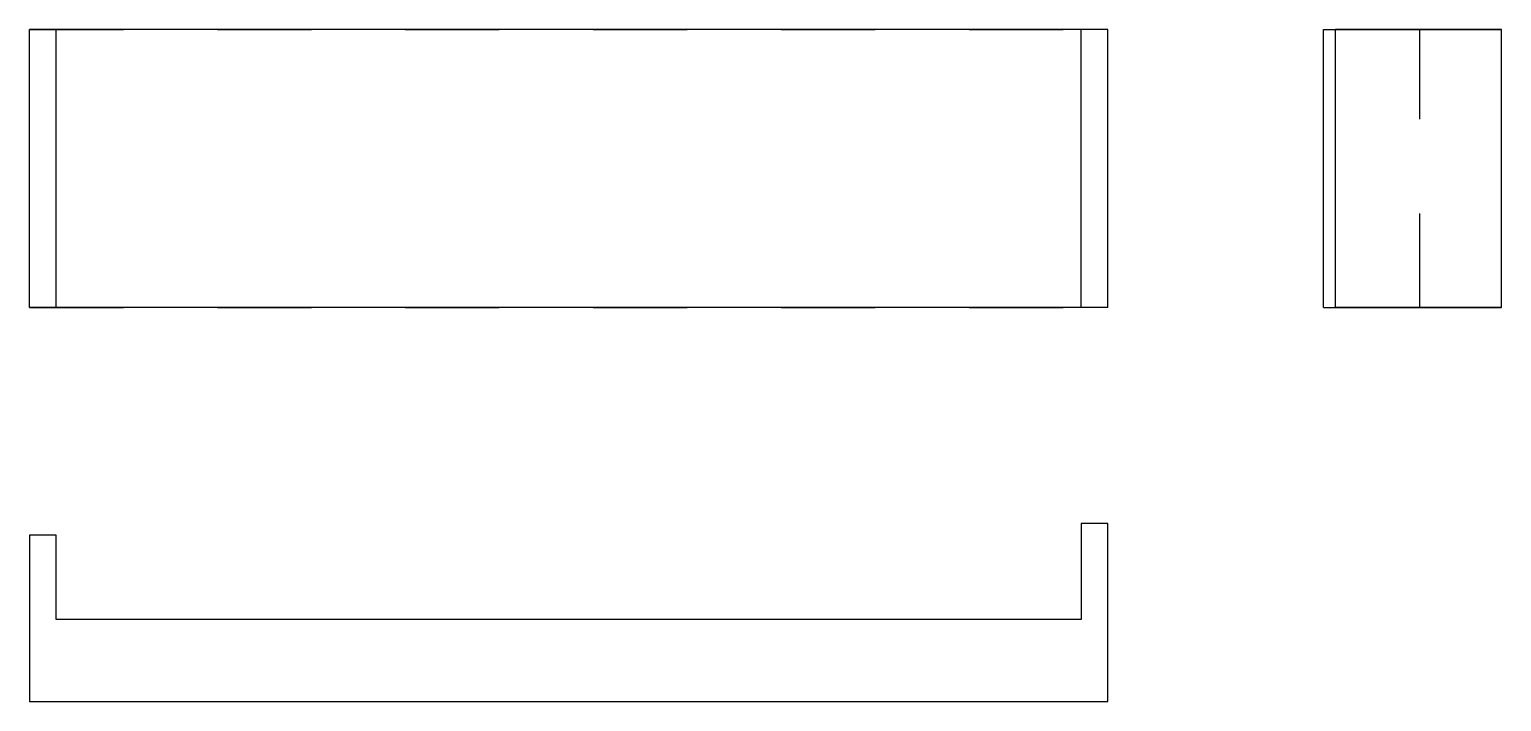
# Model space of a CAD drawing. Extents: x 0 to 1.57, y 0 to 0.71.
import ezdxf

# ---------------------------------------------------------------- set-up
doc = ezdxf.new("R2010")
doc.units = 0
doc.linetypes.add('HIDDEN', pattern=[0.057387, 0.038277, -0.01911])
for name, color, linetype in [('FRONT', 7, 'CONTINUOUS'), ('FRONT_HID', 7, 'HIDDEN'), ('LEFT', 7, 'CONTINUOUS'), ('LEFT_HID', 7, 'HIDDEN'), ('TOP', 7, 'CONTINUOUS')]:
    doc.layers.add(name, color=color, linetype=linetype)

msp = doc.modelspace()

# ---------------------------------------------------------------- linework, layer by layer
at = {"layer": 'FRONT'}
for p, q in [((0.028409, 0.714394), (0, 0.714394)), ((0, 0.418939), (0, 0.714394)), ((1.119318, 0.714394), (0.028409, 0.714394)), ((0.028409, 0.418939), (0.028409, 0.714394)), ((1.147727, 0.714394), (1.119318, 0.714394)), ((1.119318, 0.418939), (1.119318, 0.714394)), ((1.147727, 0.418939), (1.147727, 0.714394)), ((0.028409, 0.418939), (0, 0.418939)), ((1.119318, 0.418939), (0.028409, 0.418939)), ((1.147727, 0.418939), (1.119318, 0.418939))]:
    msp.add_line(p, q, dxfattribs=at)
at = {"layer": 'FRONT_HID', "linetype": 'HIDDEN'}
for p, q in [((0, 0.714394), (1.147727, 0.714394)), ((0, 0.418939), (1.147727, 0.418939))]:
    msp.add_line(p, q, dxfattribs=at)
at = {"layer": 'LEFT'}
for p, q in [((1.377273, 0.418939), (1.377273, 0.714394)), ((1.377273, 0.714394), (1.389784, 0.714394)), ((1.389784, 0.418939), (1.389784, 0.714394)), ((1.389784, 0.714394), (1.566667, 0.714394)), ((1.566667, 0.418939), (1.566667, 0.714394)), ((1.377273, 0.418939), (1.389784, 0.418939)), ((1.389784, 0.418939), (1.566667, 0.418939))]:
    msp.add_line(p, q, dxfattribs=at)
at = {"layer": 'LEFT_HID', "linetype": 'HIDDEN'}
for p, q in [((1.566667, 0.714394), (1.377273, 0.714394)), ((1.389784, 0.714394), (1.479545, 0.714394)), ((1.479545, 0.714394), (1.389784, 0.714394)), ((1.479545, 0.418939), (1.479545, 0.714394)), ((1.479545, 0.418939), (1.479545, 0.714394)), ((1.566667, 0.418939), (1.377273, 0.418939)), ((1.389784, 0.418939), (1.479545, 0.418939)), ((1.479545, 0.418939), (1.389784, 0.418939))]:
    msp.add_line(p, q, dxfattribs=at)
at = {"layer": 'TOP'}
for p, q in [((1.147727, 0.189394), (1.119318, 0.189394)), ((1.119318, 0.189394), (1.119318, 0.087121)), ((1.147727, 0), (1.147727, 0.189394)), ((0.028409, 0.176883), (0, 0.176883)), ((0, 0.176883), (0, 0)), ((0.028409, 0.087121), (0.028409, 0.176883)), ((1.119318, 0.087121), (0.028409, 0.087121)), ((0, 0), (1.147727, 0))]:
    msp.add_line(p, q, dxfattribs=at)

doc.saveas('drawing.dxf')
